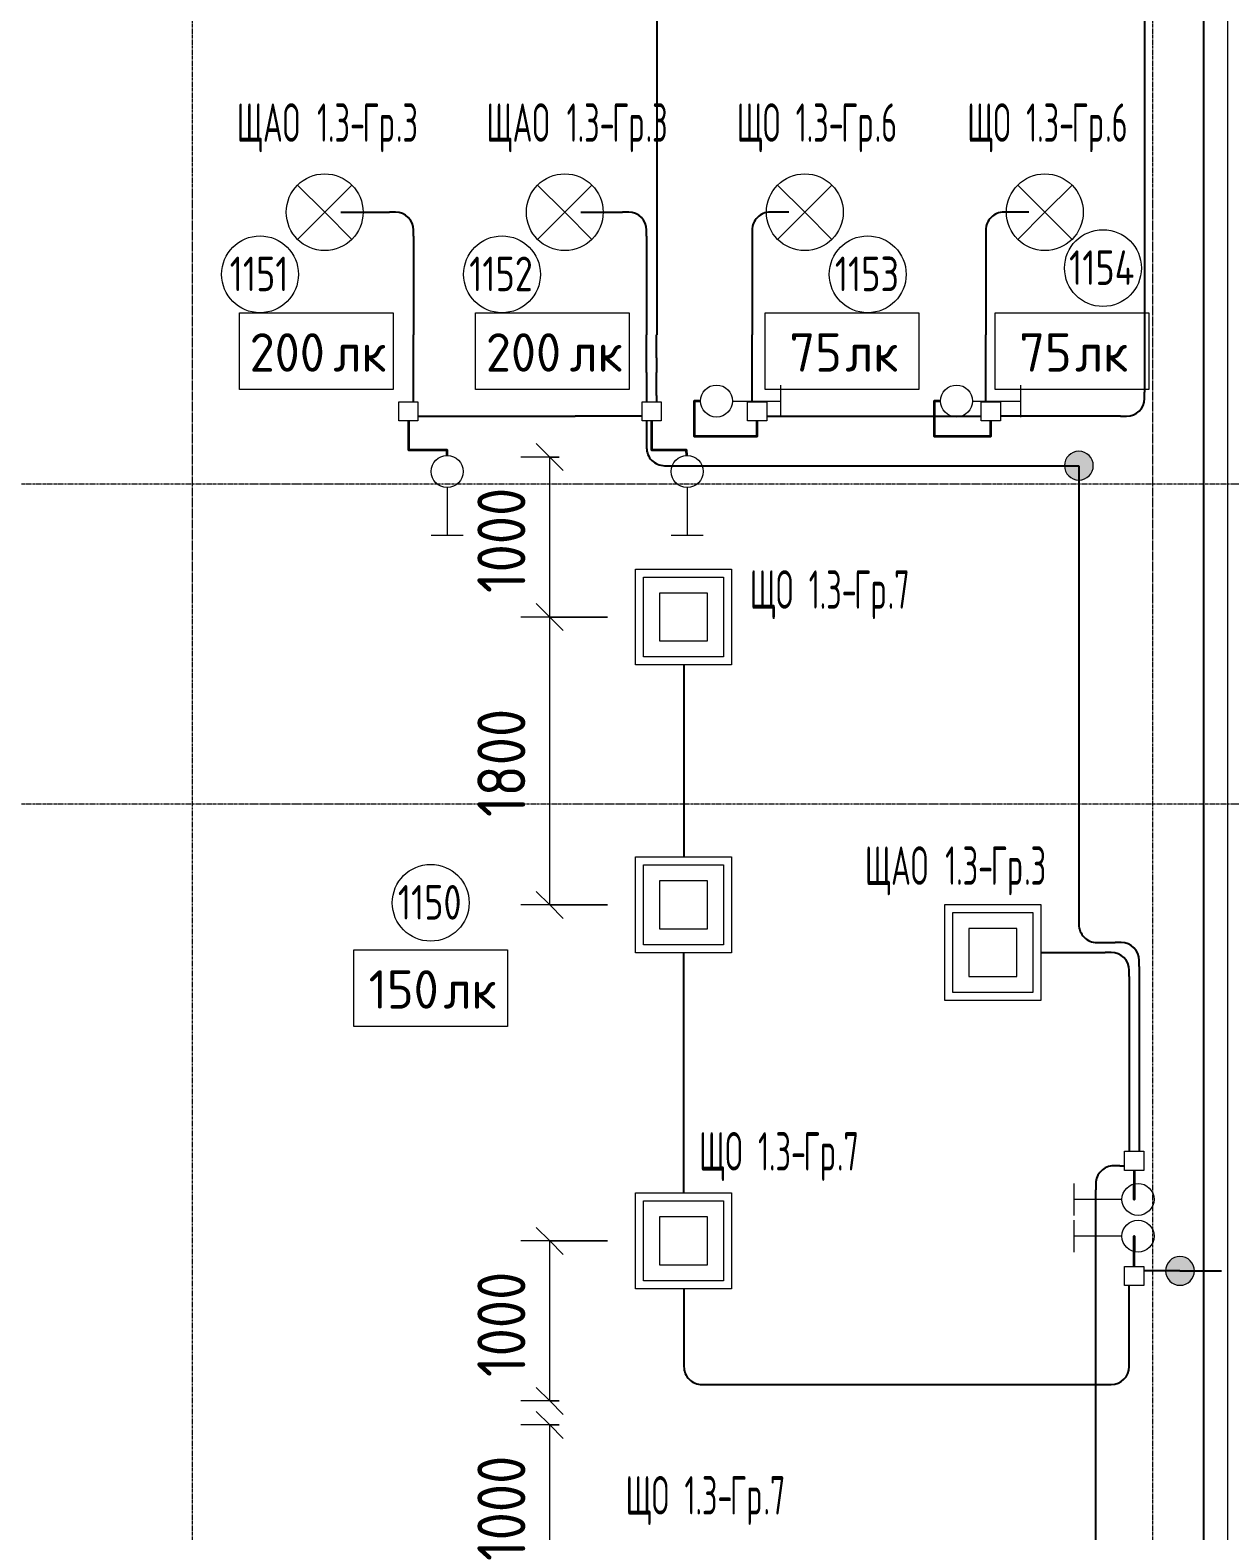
# Model space of a CAD drawing. Header units: millimetres. Extents: x -4730 to 98194, y -4296 to 93388.
# Drawn here: x 76986 to 84484, y 18457 to 27839 of the extents above; entities that cross this region are included whole.
import ezdxf

# ---------------------------------------------------------------- set-up
doc = ezdxf.new("R2010")
doc.units = ezdxf.units.MM
doc.linetypes.add('Линия сетки', pattern=[22.225, 12.7, -3.175, 3.175, -3.175])
for name, color, linetype, lineweight, true_color in [('Кабельные лотки', 5, 'Continuous', 25, 0x0000ff), ('Короба', 7, 'Continuous', 25, 0x008000), ('Опуск', 7, 'Continuous', 18, 0x007f00), ('Соединительные детали коробов', 7, 'Continuous', 25, 0x008000), ('Типовые аннотации', 5, 'Continuous', 18, 0x0000ff)]:
    doc.layers.add(name, color=color, linetype=linetype, lineweight=lineweight, true_color=true_color)
for name, color, linetype, lineweight in [('Марки помещений', 7, 'Continuous', 9), ('Марки силовых электроприборов', 7, 'Continuous', 9), ('Осевая линия', 7, 'Continuous', 18), ('Оси', 7, 'Continuous', 9), ('Провода', 7, 'Continuous', 35), ('Размеры', 7, 'Continuous', 9), ('Размеры-120', 7, 'Continuous', 9)]:
    doc.layers.add(name, color=color, linetype=linetype, lineweight=lineweight)
doc.styles.add('GOST Common', font='GOST_Common.ttf', dxfattribs={"width": 0.6, "height": 240})
doc.styles.add('GOST Common_1', font='GOST_Common.ttf', dxfattribs={"width": 0.9, "height": 300})
doc.styles.add('GOST Common_2', font='GOST_Common.ttf', dxfattribs={"height": 240})
doc.styles.add('GOST Common_3', font='GOST_Common.ttf', dxfattribs={"width": 0.8, "height": 216})
doc.dimstyles.new('ADSK_Проверочный_3', dxfattribs={"dimscale": 304.8, "dimtxt": 301.714499, "dimasz": 0.556693, "dimexe": 0.590551, "dimexo": 0.590551, "dimgap": 0.19685, "dimtad": 1, "dimdec": 3, "dimrnd": 0.001, "dimdsep": 46, "dimtxsty": 'GOST Common_1', "dimblk1": 'OBLIQUE', "dimblk2": 'OBLIQUE', "dimsah": 1, "dimcen": 0.09, "dimazin": 0, "dimtfac": 1, "dimtdec": 4, "dimtix": 1, "dimtmove": 0, "dimatfit": 3, "dimfxl": 1, "dimtvp": 1, "dimtolj": 1, "dimtzin": 0, "dimarcsym": 2})

# ---------------------------------------------------------------- blocks, each defined once
blk = doc.blocks.new('M_Короб_ отвод - Плоский торец - ПВХ - Стандартная-2386742-1-й этаж')
at = {"layer": 'Соединительные детали коробов'}
for p, q in [((0, 111.95), (0, 150.05)), ((-150.05, 0), (-111.95, 0))]:
    blk.add_line(p, q, dxfattribs=at)
blk.add_arc((-111.95, 111.95), 111.95, 270, 0, dxfattribs=at)
blk = doc.blocks.new('M_Короб_ отвод - Плоский торец - ПВХ - Стандартная-2670617-1-й этаж')
at = {"layer": 'Соединительные детали коробов'}
for p, q in [((88517.2, 25790.2), (88517.2, 25752.1)), ((88517.2, 25752.1), (88517.2, 25673)), ((88517.2, 25673), (88517.2, 25646))]:
    blk.add_line(p, q, dxfattribs=at)
blk = doc.blocks.new('M_Короб_ отвод - Плоский торец - ПВХ - Стандартная-V3-1-й этаж')
at = {"layer": 'Соединительные детали коробов'}
for p, q in [((88517.2, 25555.5), (88517.2, 25528.6)), ((88517.2, 25528.6), (88517.2, 25449.4)), ((88517.2, 25449.4), (88517.2, 25411.3))]:
    blk.add_line(p, q, dxfattribs=at)
blk = doc.blocks.new('M_Короб_ отвод - Плоский торец - ПВХ - Стандартная-V2-1-й этаж')
at = {"layer": 'Соединительные детали коробов'}
for p, q in [((87333.8, 39408.1), (87333.8, 39408.1)), ((87445.7, 39408.1), (87333.8, 39408.1)), ((87483.8, 39408.1), (87445.7, 39408.1))]:
    blk.add_line(p, q, dxfattribs=at)
blk = doc.blocks.new('M_Короб_ отвод - Плоский торец - ПВХ - Стандартная-V1-1-й этаж')
at = {"layer": 'Соединительные детали коробов'}
for p, q in [((13680, 60610), (13680, 60610)), ((13680, 60610), (13791.95, 60610)), ((13791.95, 60610), (13830.05, 60610))]:
    blk.add_line(p, q, dxfattribs=at)
blk = doc.blocks.new('DIMBLOCK323-1-й этаж')
at = {"layer": 'Размеры-120'}
for p, q in [((80233.4, 25170), (80148.5, 25254.8)), ((80293.4, 25170), (80053.4, 25170)), ((80233.4, 24170), (80233.4, 25170)), ((80233.4, 25170), (80318.2, 25085.2)), ((80233.4, 25170), (80293.4, 25170)), ((80233.4, 24170), (80148.5, 24254.8)), ((80594.8, 24170), (80053.4, 24170)), ((80233.4, 24170), (80318.2, 24085.2)), ((80233.4, 24170), (80594.8, 24170))]:
    blk.add_line(p, q, dxfattribs=at)
at = {"layer": 'Размеры-120', "color": 0, "insert": (79781.3, 24319.7), "char_height": 300, "width": 840.71, "attachment_point": 1, "rotation": 90, "line_spacing_factor": 1.022761, "style": 'GOST Common_1'}
blk.add_mtext('1000', dxfattribs=at)
blk = doc.blocks.new('_Oblique')
at = {"color": 0, "linetype": 'ByBlock', "lineweight": -2}
blk.add_line((-0.5, -0.5), (0.5, 0.5), dxfattribs=at)
blk = doc.blocks.new('DIMBLOCK324-1-й этаж')
at = {"layer": 'Размеры-120'}
for p, q in [((80594.8, 20270), (80053.4, 20270)), ((80233.4, 20270), (80148.5, 20354.8)), ((80233.4, 19270), (80233.4, 20270)), ((80233.4, 20270), (80318.2, 20185.2)), ((80233.4, 20270), (80594.8, 20270)), ((80233.4, 19270), (80148.5, 19354.8)), ((80293.4, 19270), (80053.4, 19270)), ((80233.4, 19270), (80318.2, 19185.2)), ((80233.4, 19270), (80293.4, 19270))]:
    blk.add_line(p, q, dxfattribs=at)
at = {"layer": 'Размеры-120', "color": 0, "insert": (79781.3, 19419.7), "char_height": 300, "width": 840.71, "attachment_point": 1, "rotation": 90, "line_spacing_factor": 1.022761, "style": 'GOST Common_1'}
blk.add_mtext('1000', dxfattribs=at)
blk = doc.blocks.new('DIMBLOCK325-1-й этаж')
at = {"layer": 'Размеры-120'}
for p, q in [((80233.4, 24170), (80148.5, 24254.8)), ((80594.8, 24170), (80053.4, 24170)), ((80233.4, 22370), (80233.4, 24170)), ((80233.4, 24170), (80318.2, 24085.2)), ((80233.4, 24170), (80594.8, 24170)), ((80233.4, 22370), (80148.5, 22454.8)), ((80594.8, 22370), (80053.4, 22370)), ((80233.4, 22370), (80318.2, 22285.2)), ((80233.4, 22370), (80594.8, 22370))]:
    blk.add_line(p, q, dxfattribs=at)
at = {"layer": 'Размеры-120', "color": 0, "insert": (79781.3, 22919.7), "char_height": 300, "width": 840.71, "attachment_point": 1, "rotation": 90, "line_spacing_factor": 1.022761, "style": 'GOST Common_1'}
blk.add_mtext('1800', dxfattribs=at)
blk = doc.blocks.new('DIMBLOCK326-1-й этаж')
at = {"layer": 'Размеры-120'}
for p, q in [((80233.4, 19120), (80148.5, 19204.8)), ((80293.4, 19120), (80053.4, 19120)), ((80233.4, 18120), (80233.4, 19120)), ((80233.4, 19120), (80318.2, 19035.2)), ((80233.4, 19120), (80293.4, 19120)), ((80233.4, 18120), (80148.5, 18204.8)), ((80594.8, 18120), (80053.4, 18120)), ((80233.4, 18120), (80318.2, 18035.2)), ((80233.4, 18120), (80594.8, 18120))]:
    blk.add_line(p, q, dxfattribs=at)
at = {"layer": 'Размеры-120', "color": 0, "insert": (79781.3, 18269.7), "char_height": 300, "width": 840.71, "attachment_point": 1, "rotation": 90, "line_spacing_factor": 1.022761, "style": 'GOST Common_1'}
blk.add_mtext('1000', dxfattribs=at)
blk = doc.blocks.new('Морка помещения_освещённость_ - Морка помещения_освещённость_-1484368-1-й этаж')
at = {"layer": 'Марки помещений', "color": 190, "true_color": 0x8000ff}
for p, q in [((-4, 0), (-4, 4)), ((-4, 4), (4, 4)), ((4, 4), (4, 0)), ((4, 0), (-4, 0))]:
    blk.add_line(p, q, dxfattribs=at)
blk = doc.blocks.new('ADSK_Марка_Помещение_1_ГОСТ21-501-2011 - Номер-85995-1-й этаж')
at = {"layer": 'Марки помещений'}
blk.add_circle((0, 0), 2, dxfattribs=at)

msp = doc.modelspace()

# ---------------------------------------------------------------- hatches: boundary and pattern name
at = {"layer": 'Опуск'}
h = msp.add_hatch(color=256, dxfattribs=at)
edge = h.paths.add_edge_path(flags=0)
edge.add_arc((83540, 25115.8664), 90, 180, 360)
edge.add_arc((83540, 25115.8664), 90, 0, 180)
h = msp.add_hatch(color=256, dxfattribs=at)
edge = h.paths.add_edge_path(flags=0)
edge.add_arc((84171.7313, 20082.8695), 90, 180, 360)
edge.add_arc((84171.7313, 20082.8695), 90, 0, 180)

# ---------------------------------------------------------------- linework, layer by layer
at = {"layer": 'Кабельные лотки'}
msp.add_line((84317.9607, 45878.1437), (84317.9607, 4978.1437), dxfattribs=at)
at = {"layer": 'Короба'}
for p, q in [((83950.2014, 29774.3164), (83950.2014, 25574.4164)), ((80901.7014, 29478.6664), (80901.7014, 25933.0664)), ((78927.2962, 26700), (79231.6514, 26700)), ((80427.2962, 26700), (80688.6514, 26700)), ((81727.2962, 26700), (81648.7514, 26700)), ((83227.2962, 26700), (83108.7514, 26700)), ((79381.7014, 26549.95), (79381.7014, 25933.0664)), ((80838.7014, 26549.95), (80838.7014, 25933.0664)), ((81498.7014, 26549.95), (81498.7014, 25933.0664)), ((82958.7014, 26549.95), (82958.7014, 25933.0664)), ((79381.7014, 25698.3254), (79381.7014, 25788.8651)), ((80838.7014, 25698.3254), (80838.7014, 25788.8651)), ((80901.7014, 25698.3254), (80901.7014, 25788.8651)), ((81498.7014, 25698.3254), (81498.7014, 25788.8651)), ((82958.7014, 25698.3254), (82958.7014, 25788.8651)), ((79381.7014, 25515.8664), (79381.7014, 25554.124)), ((80838.7014, 25554.124), (80838.7014, 25515.8664)), ((80901.7014, 25515.8664), (80901.7014, 25554.124)), ((81498.7014, 25515.8664), (81498.7014, 25554.124)), ((82958.7014, 25515.8664), (82958.7014, 25554.124)), ((79410.2014, 25424.3664), (79448.459, 25424.3664)), ((79592.6604, 25424.3664), (79683.2, 25424.3664)), ((79827.4014, 25424.3664), (80393.0014, 25424.3664)), ((80627.7425, 25424.3664), (80537.2028, 25424.3664)), ((80810.2014, 25424.3664), (80771.9438, 25424.3664)), ((81590.2014, 25424.3664), (82930.2014, 25424.3664)), ((83800.1514, 25424.3664), (83050.2014, 25424.3664)), ((80838.7014, 25395.8664), (80838.7014, 25265.9164)), ((80988.7514, 25115.8664), (83389.95, 25115.8664)), ((83540, 24965.8164), (83540, 22285.9164)), ((81072.264, 23872.5), (81072.264, 22667.5)), ((81072.264, 20567.5), (81072.264, 22072.5)), ((83302.028, 22073.8676), (83703.9313, 22073.8676)), ((83690.05, 22135.8664), (83766.9313, 22135.8664)), ((83916.9813, 21985.8164), (83916.9813, 20831.3695)), ((83853.9813, 21923.8176), (83853.9813, 20831.3695)), ((83795.5941, 20739.8695), (83825.4813, 20739.8695)), ((83645.5441, 16201.9062), (83645.5441, 20589.8195)), ((84021.6813, 20082.8695), (83945.4813, 20082.8695)), ((84321.7813, 20082.8695), (84431.7313, 20082.8695)), ((83853.9813, 19522.55), (83853.9813, 19991.3695)), ((81072.264, 19972.5), (81072.264, 19522.55)), ((81222.314, 19372.5), (83703.9313, 19372.5))]:
    msp.add_line(p, q, dxfattribs=at)
at = {"layer": 'Опуск'}
for centre, start, end in [((83540, 25115.8664), 0, 180), ((83540, 25115.8664), 180, 0), ((84171.7313, 20082.8695), 0, 180), ((84171.7313, 20082.8695), 180, 0)]:
    msp.add_arc(centre, 90, start, end, dxfattribs=at)
at = {"layer": 'Осевая линия'}
msp.add_line((84467.9607, 45878.1437), (84467.9607, 4978.1437), dxfattribs=at)
at = {"layer": 'Оси', "linetype": 'Линия сетки'}
for p, q in [((78000, 93388.3703), (78000, -3096.3487)), ((84000, 93388.3703), (84000, -3096.3487)), ((98194.2682, 25000), (-3530.0173, 25000)), ((98194.2682, 23000), (-3530.0173, 23000))]:
    msp.add_line(p, q, dxfattribs=at)
at = {"layer": 'Провода', "flags": 128}
for points in [[(81175.6433, 25520), (81135, 25520), (81135, 25300), (81530.1966, 25300), (81530.1996, 25395.8664)], [(82675.6433, 25520), (82635, 25520), (82635, 25300), (82990.1966, 25300), (82990.1996, 25395.8664)], [(79350.2002, 25395.8664), (79350.1966, 25215.8685), (79590.1966, 25215.8685), (79590.5369, 25179.3296)], [(80870.2002, 25395.8664), (80870.1966, 25215.8685), (81086.5461, 25215.8685), (81087.3076, 25179.2218)], [(83885.4801, 20711.3695), (83885.4765, 20530), (83885.4765, 20627.1068)], [(83885.4802, 20111.3695), (83885.4765, 20300), (83885.4765, 20202.8932)]]:
    msp.add_lwpolyline(points, dxfattribs=at)
at = {"layer": 'Типовые аннотации', "color": 1, "true_color": 0xff0000}
for p, q in [((78827.2962, 26700), (78657.5906, 26869.7056)), ((78827.2962, 26700), (78997.0018, 26869.7056)), ((80327.2962, 26700), (80157.5906, 26869.7056)), ((80327.2962, 26700), (80497.0018, 26869.7056)), ((78827.2962, 26700), (78657.5906, 26530.2944)), ((78827.2962, 26700), (78997.0018, 26530.2944)), ((80327.2962, 26700), (80157.5906, 26530.2944)), ((80327.2962, 26700), (80497.0018, 26530.2944)), ((79290.2014, 25515.8664), (79410.2014, 25515.8664)), ((79290.2014, 25395.8664), (79290.2014, 25515.8664)), ((79410.2014, 25515.8664), (79410.2014, 25395.8664)), ((80810.2014, 25515.8664), (80930.2014, 25515.8664)), ((80810.2014, 25395.8664), (80810.2014, 25515.8664)), ((80930.2014, 25515.8664), (80930.2014, 25395.8664)), ((79410.2014, 25395.8664), (79290.2014, 25395.8664)), ((80930.2014, 25395.8664), (80810.2014, 25395.8664)), ((79592.8648, 24979.3567), (79592.8648, 24679.3567)), ((81092.5, 24979.3567), (81092.5, 24679.3567)), ((79692.8648, 24679.3567), (79492.8648, 24679.3567)), ((81192.5, 24679.3567), (80992.5, 24679.3567)), ((82702.264, 22373.8676), (83302.264, 22373.8676)), ((82702.264, 21773.8676), (82702.264, 22373.8676)), ((83302.264, 22373.8676), (83302.264, 21773.8676)), ((82752.264, 22323.8676), (83252.264, 22323.8676)), ((82752.264, 21823.8676), (82752.264, 22323.8676)), ((83252.264, 22323.8676), (83252.264, 21823.8676)), ((82852.264, 22223.8676), (82852.264, 21923.8676)), ((83152.264, 22223.8676), (82852.264, 22223.8676)), ((83152.264, 21923.8676), (83152.264, 22223.8676)), ((82852.264, 21923.8676), (83152.264, 21923.8676)), ((83302.264, 21773.8676), (82702.264, 21773.8676)), ((83252.264, 21823.8676), (82752.264, 21823.8676)), ((83825.4813, 20831.3695), (83945.4813, 20831.3695)), ((83825.4813, 20711.3695), (83825.4813, 20831.3695)), ((83945.4813, 20831.3695), (83945.4813, 20711.3695)), ((83945.4813, 20711.3695), (83825.4813, 20711.3695)), ((83509.3567, 20630), (83509.3567, 20430)), ((83809.3567, 20530), (83509.3567, 20530))]:
    msp.add_line(p, q, dxfattribs=at)
at = {"layer": 'Типовые аннотации'}
for p, q in [((81827.2962, 26700), (81657.5906, 26869.7056)), ((81827.2962, 26700), (81997.0018, 26869.7056)), ((83327.2962, 26700), (83157.5906, 26869.7056)), ((83327.2962, 26700), (83497.0018, 26869.7056)), ((81827.2962, 26700), (81657.5906, 26530.2944)), ((81827.2962, 26700), (81997.0018, 26530.2944)), ((83327.2962, 26700), (83157.5906, 26530.2944)), ((83327.2962, 26700), (83497.0018, 26530.2944)), ((81675.6433, 25620), (81675.6433, 25420)), ((83175.6433, 25620), (83175.6433, 25420)), ((81375.6433, 25520), (81675.6433, 25520)), ((82875.6433, 25520), (83175.6433, 25520)), ((80770, 24470), (81370, 24470)), ((80770, 23870), (80770, 24470)), ((80820, 24420), (81320, 24420)), ((80820, 23920), (80820, 24420)), ((81320, 24420), (81320, 23920)), ((81370, 24470), (81370, 23870)), ((80920, 24320), (80920, 24020)), ((81220, 24320), (80920, 24320)), ((81220, 24020), (81220, 24320)), ((80920, 24020), (81220, 24020)), ((81370, 23870), (80770, 23870)), ((81320, 23920), (80820, 23920)), ((80770, 22670), (81370, 22670)), ((80770, 22070), (80770, 22670)), ((80820, 22620), (81320, 22620)), ((80820, 22120), (80820, 22620)), ((81320, 22620), (81320, 22120)), ((81370, 22670), (81370, 22070)), ((80920, 22520), (80920, 22220)), ((81220, 22520), (80920, 22520)), ((81220, 22220), (81220, 22520)), ((80920, 22220), (81220, 22220)), ((81370, 22070), (80770, 22070)), ((81320, 22120), (80820, 22120)), ((80770, 20570), (81370, 20570)), ((80770, 19970), (80770, 20570)), ((81370, 20570), (81370, 19970)), ((80820, 20520), (81320, 20520)), ((80820, 20020), (80820, 20520)), ((81320, 20520), (81320, 20020)), ((80920, 20420), (80920, 20120)), ((81220, 20420), (80920, 20420)), ((81220, 20120), (81220, 20420)), ((83509.3567, 20400), (83509.3567, 20200)), ((83809.3567, 20300), (83509.3567, 20300)), ((80920, 20120), (81220, 20120)), ((81320, 20020), (80820, 20020)), ((81370, 19970), (80770, 19970))]:
    msp.add_line(p, q, dxfattribs=at)
at = {"layer": 'Типовые аннотации', "color": 7}
for p, q in [((81470.2014, 25515.8664), (81590.2014, 25515.8664)), ((81470.2014, 25395.8664), (81470.2014, 25515.8664)), ((81590.2014, 25515.8664), (81590.2014, 25395.8664)), ((82930.2014, 25515.8664), (83050.2014, 25515.8664)), ((82930.2014, 25395.8664), (82930.2014, 25515.8664)), ((83050.2014, 25515.8664), (83050.2014, 25395.8664)), ((81590.2014, 25395.8664), (81470.2014, 25395.8664)), ((83050.2014, 25395.8664), (82930.2014, 25395.8664))]:
    msp.add_line(p, q, dxfattribs=at)
at = {"layer": 'Типовые аннотации', "color": 16, "true_color": 0x800000}
for p, q in [((83825.4813, 20111.3695), (83945.4813, 20111.3695)), ((83825.4813, 19991.3695), (83825.4813, 20111.3695)), ((83945.4813, 20111.3695), (83945.4813, 19991.3695)), ((83945.4813, 19991.3695), (83825.4813, 19991.3695))]:
    msp.add_line(p, q, dxfattribs=at)
at = {"layer": 'Типовые аннотации', "color": 1, "true_color": 0xff0000}
for centre, radius in [((78827.2962, 26700), 240), ((80327.2962, 26700), 240), ((79592.8648, 25079.3567), 100), ((81092.5, 25079.3567), 100), ((83909.3567, 20530), 100)]:
    msp.add_circle(centre, radius, dxfattribs=at)
at = {"layer": 'Типовые аннотации'}
for centre, radius in [((81827.2962, 26700), 240), ((83327.2962, 26700), 240), ((81275.6433, 25520), 100), ((82775.6433, 25520), 100), ((83909.3567, 20300), 100)]:
    msp.add_circle(centre, radius, dxfattribs=at)

# ---------------------------------------------------------------- block references
at = {"layer": 'Марки помещений', "xscale": 120, "yscale": 120, "zscale": 120}
for p in [(78423.1754, 26311.7605), (79935.3381, 26311.7605), (82220.3968, 26311.7605), (83690.4547, 26350.947), (79489.7268, 22383.8304)]:
    msp.add_blockref('ADSK_Марка_Помещение_1_ГОСТ21-501-2011 - Номер-85995-1-й этаж', p, dxfattribs=at)
at = {"layer": 'Марки помещений', "color": 190, "true_color": 0x8000ff, "xscale": 120, "yscale": 120, "zscale": 120}
for p in [(78774.4816, 25591.7605), (80250.4864, 25591.7605), (82060.1772, 25591.7605), (83496.1478, 25591.7605), (79489.7268, 21610.4183)]:
    msp.add_blockref('Морка помещения_освещённость_ - Морка помещения_освещённость_-1484368-1-й этаж', p, dxfattribs=at)
at = {"layer": 'Соединительные детали коробов'}
for name, p, rotation in [('M_Короб_ отвод - Плоский торец - ПВХ - Стандартная-2386742-1-й этаж', (79381.7014, 26700), 90), ('M_Короб_ отвод - Плоский торец - ПВХ - Стандартная-2386742-1-й этаж', (80838.7014, 26700), 90), ('M_Короб_ отвод - Плоский торец - ПВХ - Стандартная-2386742-1-й этаж', (81498.7014, 26700), 180), ('M_Короб_ отвод - Плоский торец - ПВХ - Стандартная-2386742-1-й этаж', (82958.7014, 26700), 180), ('M_Короб_ отвод - Плоский торец - ПВХ - Стандартная-V3-1-й этаж', (167898.8574, 51344.3664), 180), ('M_Короб_ отвод - Плоский торец - ПВХ - Стандартная-V3-1-й этаж', (169355.8574, 51344.3664), 180), ('M_Короб_ отвод - Плоский торец - ПВХ - Стандартная-V3-1-й этаж', (169418.8574, 51344.3664), 180), ('M_Короб_ отвод - Плоский торец - ПВХ - Стандартная-V3-1-й этаж', (170015.8574, 51344.3664), 180), ('M_Короб_ отвод - Плоский торец - ПВХ - Стандартная-V3-1-й этаж', (171475.8574, 51344.3664), 180), ('M_Короб_ отвод - Плоский торец - ПВХ - Стандартная-2670617-1-й этаж', (167898.8574, 51344.3664), 180), ('M_Короб_ отвод - Плоский торец - ПВХ - Стандартная-2670617-1-й этаж', (169418.8574, 51344.3664), 180), ('M_Короб_ отвод - Плоский торец - ПВХ - Стандартная-2670617-1-й этаж', (170015.8574, 51344.3664), 180), ('M_Короб_ отвод - Плоский торец - ПВХ - Стандартная-2670617-1-й этаж', (171475.8574, 51344.3664), 180), ('M_Короб_ отвод - Плоский торец - ПВХ - Стандартная-2670617-1-й этаж', (105238.7014, -63092.7896), 90), ('M_Короб_ отвод - Плоский торец - ПВХ - Стандартная-V3-1-й этаж', (105238.7014, -63092.7896), 90), ('M_Короб_ отвод - Плоский торец - ПВХ - Стандартная-V3-1-й этаж', (54981.7014, 113941.5224), 270), ('M_Короб_ отвод - Плоский торец - ПВХ - Стандартная-2670617-1-й этаж', (54981.7014, 113941.5224), 270), ('M_Короб_ отвод - Плоский торец - ПВХ - Стандартная-2386742-1-й этаж', (80838.7014, 25115.8664), 270), ('M_Короб_ отвод - Плоский торец - ПВХ - Стандартная-2386742-1-й этаж', (83540, 22135.8664), 270), ('M_Короб_ отвод - Плоский торец - ПВХ - Стандартная-2386742-1-й этаж', (83853.9813, 22073.8676), 90), ('M_Короб_ отвод - Плоский торец - ПВХ - Стандартная-2386742-1-й этаж', (83916.9813, 22135.8664), 90), ('M_Короб_ отвод - Плоский торец - ПВХ - Стандартная-2386742-1-й этаж', (83645.5441, 20739.8695), 180), ('M_Короб_ отвод - Плоский торец - ПВХ - Стандартная-2386742-1-й этаж', (81072.264, 19372.5), 270)]:
    msp.add_blockref(name, p, dxfattribs=dict(at, rotation=rotation))
at = {"layer": 'Соединительные детали коробов', "extrusion": (0, 0, -1)}
for name, p in [('M_Короб_ отвод - Плоский торец - ПВХ - Стандартная-V3-1-й этаж', (-169355.8574, 142.824)), ('M_Короб_ отвод - Плоский торец - ПВХ - Стандартная-V2-1-й этаж', (-170873.75, -14292.2588)), ('M_Короб_ отвод - Плоский торец - ПВХ - Стандартная-V1-1-й этаж', (-97851.7313, -40527.1305))]:
    msp.add_blockref(name, p, dxfattribs=at)
at = {"layer": 'Соединительные детали коробов'}
for name, p in [('M_Короб_ отвод - Плоский торец - ПВХ - Стандартная-2386742-1-й этаж', (83950.2014, 25424.3664)), ('M_Короб_ отвод - Плоский торец - ПВХ - Стандартная-V1-1-й этаж', (70491.7313, -40527.1305)), ('M_Короб_ отвод - Плоский торец - ПВХ - Стандартная-2386742-1-й этаж', (83853.9813, 19372.5))]:
    msp.add_blockref(name, p, dxfattribs=at)
at = {"layer": 'Соединительные детали коробов', "extrusion": (0, 0, -1), "rotation": 270}
msp.add_blockref('M_Короб_ отвод - Плоский торец - ПВХ - Стандартная-V1-1-й этаж', (-144150, 38795.8664), dxfattribs=at)

# ---------------------------------------------------------------- texts
at = {"layer": 'Марки помещений', "char_height": 216, "attachment_point": 1, "style": 'GOST Common_3'}
for s, insert, width in [('1154', (83478.4588, 26461.7342), 523.3416), ('1151', (78233.7394, 26422.5477), 469.4682), ('1152', (79730.0622, 26422.5477), 507.9492), ('1153', (82015.1208, 26422.5477), 507.9492), ('1150', (79284.4509, 22494.6176), 507.9492)]:
    msp.add_mtext(s, dxfattribs=dict(at, insert=insert, width=width))
at = {"layer": 'Марки помещений', "color": 190, "true_color": 0x8000ff, "char_height": 240, "attachment_point": 1, "style": 'GOST Common_2'}
for s, insert, width in [('200', (78358.3978, 25943.4725), 634.9365), ('200', (79834.4026, 25943.4725), 634.9365), ('75', (81731.6933, 25943.4725), 423.291), ('75', (83167.6639, 25943.4725), 423.291), ('лк', (78882.2728, 25943.4725), 413.67075), ('лк', (80358.2776, 25943.4725), 413.67075), ('лк', (82080.9433, 25943.4725), 413.67075), ('лк', (83516.9139, 25943.4725), 413.67075), ('150', (79101.843, 21962.1303), 567.59475), ('лк', (79570.1555, 21962.1303), 413.67075)]:
    msp.add_mtext(s, dxfattribs=dict(at, insert=insert, width=width))
at = {"layer": 'Марки силовых электроприборов', "char_height": 240, "attachment_point": 1, "style": 'GOST Common'}
for s, insert, width in [('ЩАО', (78277.7175, 27380.1824), 502.17705), (' 1.3-', (78692.055, 27380.1824), 450.2277), ('Гр', (79063.53, 27380.1824), 253.9746), ('.3', (79273.08, 27380.1824), 173.1645), ('ЩАО', (79837.7175, 27380.1824), 502.17705), (' 1.3-', (80252.055, 27380.1824), 450.2277), ('Гр', (80623.53, 27380.1824), 253.9746), ('.3', (80833.08, 27380.1824), 173.1645), ('ЩО', (81402.1575, 27380.1824), 340.55685), (' 1.3-', (81683.145, 27380.1824), 450.2277), ('Гр', (82054.62, 27380.1824), 253.9746), ('.6', (82264.17, 27380.1824), 178.93665), ('ЩО', (82842.1575, 27380.1824), 340.55685), (' 1.3-', (83123.145, 27380.1824), 450.2277), ('Гр', (83494.62, 27380.1824), 253.9746), ('.6', (83704.17, 27380.1824), 178.93665), ('ЩО', (81483.4747, 24461.6773), 340.55685), (' 1.3-', (81764.4622, 24461.6773), 450.2277), ('Гр', (82135.9372, 24461.6773), 253.9746), ('.7', (82345.4872, 24461.6773), 178.93665), ('ЩАО', (82202.8492, 22735.8494), 502.17705), (' 1.3-', (82617.1867, 22735.8494), 450.2277), ('Гр', (82988.6617, 22735.8494), 253.9746), ('.3', (83198.2117, 22735.8494), 173.1645), ('ЩО', (81166.6496, 20950.1824), 340.55685), (' 1.3-', (81447.6371, 20950.1824), 450.2277), ('Гр', (81819.1121, 20950.1824), 253.9746), ('.7', (82028.6621, 20950.1824), 178.93665), ('ЩО', (80707.1253, 18800.1824), 340.55685), (' 1.3-', (80988.1128, 18800.1824), 450.2277), ('Гр', (81359.5878, 18800.1824), 253.9746), ('.7', (81569.1378, 18800.1824), 178.93665)]:
    msp.add_mtext(s, dxfattribs=dict(at, insert=insert, width=width))

# ---------------------------------------------------------------- dimensions: what is measured, and where the dimension line sits
at = {"layer": 'Размеры'}
for base, p1, p2, override, picture, middle in [((80233.3565, 25170), (80774.764, 24170), (80113.3746, 25170), {"dimpost": '<>', "dimfxl": 1198.93115}, 'DIMBLOCK323-1-й этаж', (80023.3565, 24670)), ((80233.3565, 24170), (80774.764, 22370), (80774.764, 24170), {"dimpost": '<>', "dimfxl": 1800}, 'DIMBLOCK325-1-й этаж', (80023.3565, 23270)), ((80233.3565, 20270), (80113.3746, 19270), (80774.764, 20270), {"dimpost": '<>', "dimfxl": 1198.93115}, 'DIMBLOCK324-1-й этаж', (80023.3565, 19770)), ((80233.3565, 19120), (80774.764, 18120), (80113.3746, 19120), {"dimpost": '<>', "dimfxl": 1198.93115}, 'DIMBLOCK326-1-й этаж', (80023.3565, 18620))]:
    dim = msp.add_linear_dim(base=base, p1=p1, p2=p2, angle=90, dimstyle='ADSK_Проверочный_3', override=override, dxfattribs=at)
    dim.commit()
    dim.dimension.update_dxf_attribs({"geometry": picture, "text_midpoint": middle})

doc.saveas('drawing.dxf')
